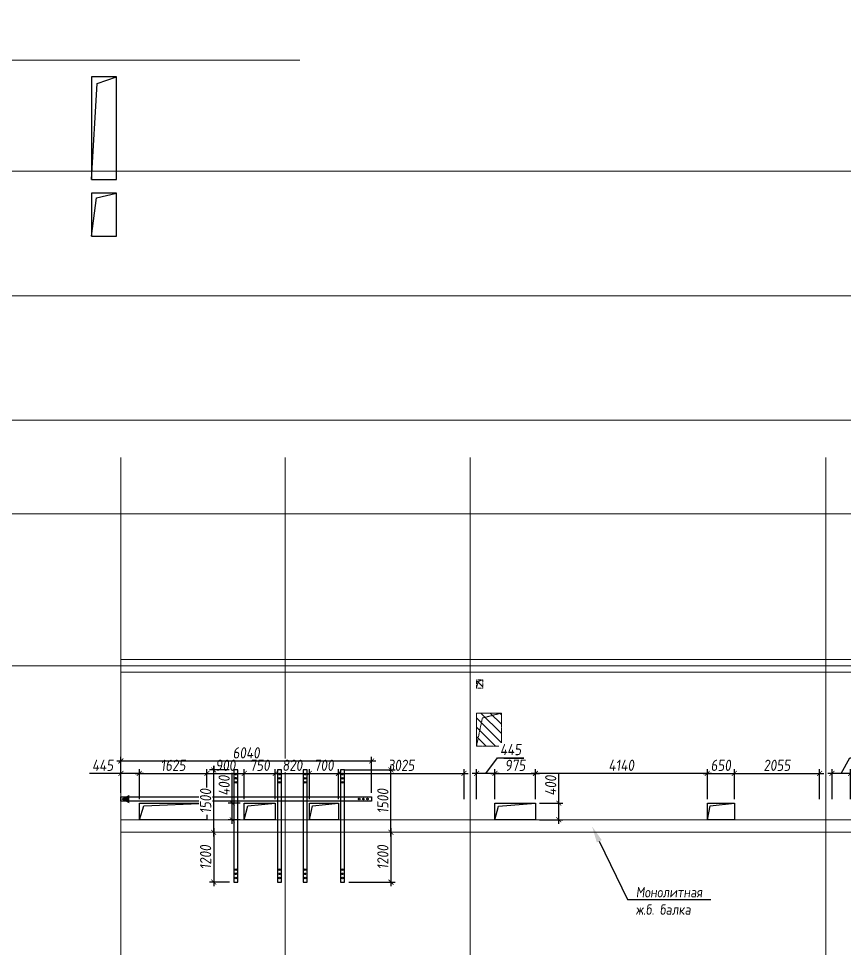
# Model space of a CAD drawing. Header units: millimetres. Extents: x -233751 to 529254, y -907864 to 285890.
# Drawn here: x 72773 to 92665, y 75881 to 98276 of the extents above; entities that cross this region are included whole.
import ezdxf
from ezdxf import colors
from ezdxf.entities.mleader import LeaderData, LeaderLine
from ezdxf.math import Vec2, Vec3

# ---------------------------------------------------------------- set-up
doc = ezdxf.new("R2010")
doc.units = ezdxf.units.MM
doc.linetypes.add('ADSK_Штриховая_ш2 п1', pattern=[3, 2, -1])
doc.linetypes.add('осевая', pattern=[2, 1.25, -0.25, 0.25, -0.25])
doc.layers.get('0').update_dxf_attribs({"lineweight": 30})
doc.layers.get('Defpoints').update_dxf_attribs({"lineweight": 0})
for name, color, linetype, lineweight in [('КР_БалкиЖБ', 7, 'ADSK_Штриховая_ш2 п1', 5), ('КР_Металл', 3, 'Continuous', 30), ('КР_Новые отверстия', 5, 'Continuous', 30), ('КР_Оси', 7, 'Continuous', 5), ('КР_Размеры отверстия', 7, 'Continuous', 5), ('КР_Размеры усиление', 1, 'Continuous', 5), ('КР_Сущ отверстия', 6, 'Continuous', 15), ('КР_Тонкая', 250, 'Continuous', 0)]:
    doc.layers.add(name, color=color, linetype=linetype, lineweight=lineweight)
doc.styles.add('ISOCPEUR', font='isocpeur.ttf', dxfattribs={"width": 0.85, "oblique": 7})
doc.dimstyles.new('R_100', dxfattribs={"dimtxt": 270, "dimasz": 120, "dimexe": 100, "dimexo": 100, "dimgap": 60, "dimtad": 1, "dimdec": 0, "dimrnd": 5, "dimzin": 0, "dimdsep": 46, "dimtxsty": 'ISOCPEUR', "dimblk": 'ARCHTICK', "dimcen": 0, "dimdle": 100, "dimclrd": 256, "dimclre": 256, "dimclrt": 256, "dimadec": 0, "dimazin": 0, "dimtfac": 2, "dimtdec": 0, "dimtmove": 0, "dimatfit": 3, "dimfxl": 1, "dimtvp": 3, "dimtfill": 1, "dimtolj": 1, "dimtzin": 0, "dimarcsym": 0})

# ---------------------------------------------------------------- blocks, each defined once
blk = doc.blocks.new('*U2031')
at = {"color": 0, "linetype": 'Continuous', "lineweight": -2}
blk.add_wipeout([(0, 0), (543, 0), (1087, 0), (1630, 0), (2173, 0), (2716, 0), (3260, 0), (3803, 0), (4346, 0), (4889, 0), (5433, 0), (5976, 0), (6519, 0), (7062, 0), (7606, 0), (8149, 0), (8692, 0), (9235, 0), (9779, 0), (10322, 0), (10865, 0), (10871, 25), (10878, 50), (10884, 75), (10890, 100), (10896, 125), (10903, 150), (10909, 175), (10915, 200), (10921, 225), (10928, 250), (10934, 275), (10940, 300), (10946, 325), (10953, 350), (10959, 375), (10965, 400), (10971, 425), (10978, 450), (10984, 475), (10990, 500), (11003, 450), (11015, 400), (11028, 350), (11040, 300), (11053, 250), (11065, 200), (11078, 150), (11090, 100), (11103, 50), (11115, 0), (11128, -50), (11140, -100), (11153, -150), (11165, -200), (11178, -250), (11190, -300), (11203, -350), (11215, -400), (11228, -450), (11240, -500), (11246, -475), (11253, -450), (11259, -425), (11265, -400), (11271, -375), (11278, -350), (11284, -325), (11290, -300), (11296, -275), (11303, -250), (11309, -225), (11315, -200), (11321, -175), (11328, -150), (11334, -125), (11340, -100), (11346, -75), (11353, -50), (11359, -25), (11365, 0), (11908, 0), (12452, 0), (12995, 0), (13538, 0), (14081, 0), (14625, 0), (15168, 0), (15711, 0), (16254, 0), (16798, 0), (17341, 0), (17884, 0), (18427, 0), (18971, 0), (19514, 0), (20057, 0), (20600, 0), (21144, 0), (21687, 0), (22230, 0), (22230, 1000), (0, 1000)], dxfattribs=at)
blk.add_lwpolyline([(-200, 0), (0, 0), (10865, 0), (10990, 500), (11240, -500), (11365, 0), (22230, 0), (22430, 0)], dxfattribs=at)
blk = doc.blocks.new('*U2037')
at = {"color": 0, "linetype": 'ByBlock', "lineweight": -2, "ltscale": 10}
blk.add_line((0, 0), (-74924, 0), dxfattribs=at)
blk = doc.blocks.new('*U2038')
at = {"color": 0, "linetype": 'ByBlock', "lineweight": -2, "ltscale": 10}
blk.add_line((0, 0), (-74924, 0), dxfattribs=at)
blk = doc.blocks.new('*U2039')
at = {"color": 0, "linetype": 'ByBlock', "lineweight": -2, "ltscale": 10}
blk.add_line((0, 0), (-74924, 0), dxfattribs=at)
blk = doc.blocks.new('*U2040')
at = {"color": 0, "linetype": 'ByBlock', "lineweight": -2, "ltscale": 10}
blk.add_line((0, 0), (-74924, 0), dxfattribs=at)
blk = doc.blocks.new('*U2041')
at = {"color": 0, "linetype": 'ByBlock', "lineweight": -2, "ltscale": 10}
blk.add_line((0, 0), (-74924, 0), dxfattribs=at)
blk = doc.blocks.new('*U2046')
at = {"color": 0, "linetype": 'ByBlock', "lineweight": -2, "ltscale": 10}
blk.add_line((0, 0), (0, -34307), dxfattribs=at)
blk = doc.blocks.new('*U2047')
at = {"color": 0, "linetype": 'ByBlock', "lineweight": -2, "ltscale": 10}
blk.add_line((0, 0), (0, -34307), dxfattribs=at)
blk = doc.blocks.new('*U2048')
at = {"color": 0, "linetype": 'ByBlock', "lineweight": -2, "ltscale": 10}
blk.add_line((0, 0), (0, -34307), dxfattribs=at)
blk = doc.blocks.new('*U2049')
at = {"color": 0, "linetype": 'ByBlock', "lineweight": -2, "ltscale": 10}
blk.add_line((0, 0), (0, -34307), dxfattribs=at)
blk = doc.blocks.new('_ArchTick')
at = {"color": 0, "linetype": 'ByBlock', "const_width": 0.15}
blk.add_lwpolyline([(-0.5, -0.5), (0.5, 0.5)], dxfattribs=at)
blk = doc.blocks.new('*D895')
at = {"layer": 'Defpoints', "color": 0, "transparency": 16777216}
for p in [(77307, 80096), (75682, 79377), (77307, 79377)]:
    blk.add_point(p, dxfattribs=at)
at = {"layer": 'КР_Размеры отверстия', "lineweight": -2, "transparency": 16777216}
for p, q in [((75682, 79477), (75682, 80196)), ((77307, 79477), (77307, 80196)), ((75582, 80096), (77407, 80096))]:
    blk.add_line(p, q, dxfattribs=at)
at = {"layer": 'КР_Размеры отверстия', "lineweight": -2, "transparency": 16777216, "xscale": 120, "yscale": 120, "zscale": 120, "rotation": 180}
blk.add_blockref('_ArchTick', (75682, 80096), dxfattribs=at)
at = {"layer": 'КР_Размеры отверстия', "lineweight": -2, "transparency": 16777216, "xscale": 120, "yscale": 120, "zscale": 120}
blk.add_blockref('_ArchTick', (77307, 80096), dxfattribs=at)
at = {"layer": 'КР_Размеры отверстия', "transparency": 16777216, "insert": (76495, 80291), "char_height": 270, "attachment_point": 5, "style": 'ISOCPEUR', "bg_fill": 3, "box_fill_scale": 1.1, "bg_fill_color": 256, "bg_fill_true_color": 13158600, "bg_fill_transparency": 0}
blk.add_mtext('\\A1;1625', dxfattribs=at)
blk = doc.blocks.new('*D896')
at = {"layer": 'Defpoints', "color": 0, "transparency": 16777216}
for p in [(78207, 80096), (77307, 79377), (78207, 79378)]:
    blk.add_point(p, dxfattribs=at)
at = {"layer": 'КР_Размеры отверстия', "lineweight": -2, "transparency": 16777216}
for p, q in [((77307, 79477), (77307, 80196)), ((78207, 79478), (78207, 80196)), ((77207, 80096), (78307, 80096))]:
    blk.add_line(p, q, dxfattribs=at)
at = {"layer": 'КР_Размеры отверстия', "lineweight": -2, "transparency": 16777216, "xscale": 120, "yscale": 120, "zscale": 120, "rotation": 180}
blk.add_blockref('_ArchTick', (77307, 80096), dxfattribs=at)
at = {"layer": 'КР_Размеры отверстия', "lineweight": -2, "transparency": 16777216, "xscale": 120, "yscale": 120, "zscale": 120}
blk.add_blockref('_ArchTick', (78207, 80096), dxfattribs=at)
at = {"layer": 'КР_Размеры отверстия', "transparency": 16777216, "insert": (77757, 80291), "char_height": 270, "attachment_point": 5, "style": 'ISOCPEUR', "bg_fill": 3, "box_fill_scale": 1.1, "bg_fill_color": 256, "bg_fill_true_color": 13158600, "bg_fill_transparency": 0}
blk.add_mtext('\\A1;900', dxfattribs=at)
blk = doc.blocks.new('*D897')
at = {"layer": 'Defpoints', "color": 0, "transparency": 16777216}
for p in [(78207, 79378), (78957, 79378)]:
    blk.add_point(p, dxfattribs=at)
at = {"layer": 'КР_Размеры отверстия', "lineweight": -2, "transparency": 16777216}
for p, q in [((78207, 79478), (78207, 80196)), ((78957, 79478), (78957, 80196)), ((78107, 80096), (79057, 80096))]:
    blk.add_line(p, q, dxfattribs=at)
at = {"layer": 'КР_Размеры отверстия', "lineweight": -2, "transparency": 16777216, "xscale": 120, "yscale": 120, "zscale": 120, "rotation": 180}
blk.add_blockref('_ArchTick', (78207, 80096), dxfattribs=at)
at = {"layer": 'КР_Размеры отверстия', "lineweight": -2, "transparency": 16777216, "xscale": 120, "yscale": 120, "zscale": 120}
blk.add_blockref('_ArchTick', (78957, 80096), dxfattribs=at)
at = {"layer": 'КР_Размеры отверстия', "transparency": 16777216, "insert": (78582, 80291), "char_height": 270, "attachment_point": 5, "style": 'ISOCPEUR', "bg_fill": 3, "box_fill_scale": 1.1, "bg_fill_color": 256, "bg_fill_true_color": 13158600, "bg_fill_transparency": 0}
blk.add_mtext('\\A1;750', dxfattribs=at)
at = {"layer": 'Defpoints', "color": 0, "transparency": 16777216}
blk.add_point((78957, 80096), dxfattribs=at)
blk = doc.blocks.new('*D898')
at = {"layer": 'Defpoints', "color": 0, "transparency": 16777216}
for p in [(79777, 80096), (78957, 79378), (79777, 79378)]:
    blk.add_point(p, dxfattribs=at)
at = {"layer": 'КР_Размеры отверстия', "lineweight": -2, "transparency": 16777216}
for p, q in [((78957, 79478), (78957, 80196)), ((79777, 79478), (79777, 80196)), ((78857, 80096), (79877, 80096))]:
    blk.add_line(p, q, dxfattribs=at)
at = {"layer": 'КР_Размеры отверстия', "lineweight": -2, "transparency": 16777216, "xscale": 120, "yscale": 120, "zscale": 120, "rotation": 180}
blk.add_blockref('_ArchTick', (78957, 80096), dxfattribs=at)
at = {"layer": 'КР_Размеры отверстия', "lineweight": -2, "transparency": 16777216, "xscale": 120, "yscale": 120, "zscale": 120}
blk.add_blockref('_ArchTick', (79777, 80096), dxfattribs=at)
at = {"layer": 'КР_Размеры отверстия', "transparency": 16777216, "insert": (79367, 80291), "char_height": 270, "attachment_point": 5, "style": 'ISOCPEUR', "bg_fill": 3, "box_fill_scale": 1.1, "bg_fill_color": 256, "bg_fill_true_color": 13158600, "bg_fill_transparency": 0}
blk.add_mtext('\\A1;820', dxfattribs=at)
blk = doc.blocks.new('*D899')
at = {"layer": 'Defpoints', "color": 0, "transparency": 16777216}
for p in [(79777, 79378), (80477, 79378)]:
    blk.add_point(p, dxfattribs=at)
at = {"layer": 'КР_Размеры отверстия', "lineweight": -2, "transparency": 16777216}
for p, q in [((79777, 79478), (79777, 80196)), ((80477, 79478), (80477, 80196)), ((79677, 80096), (80577, 80096))]:
    blk.add_line(p, q, dxfattribs=at)
at = {"layer": 'КР_Размеры отверстия', "lineweight": -2, "transparency": 16777216, "xscale": 120, "yscale": 120, "zscale": 120, "rotation": 180}
blk.add_blockref('_ArchTick', (79777, 80096), dxfattribs=at)
at = {"layer": 'КР_Размеры отверстия', "lineweight": -2, "transparency": 16777216, "xscale": 120, "yscale": 120, "zscale": 120}
blk.add_blockref('_ArchTick', (80477, 80096), dxfattribs=at)
at = {"layer": 'КР_Размеры отверстия', "transparency": 16777216, "insert": (80127, 80291), "char_height": 270, "attachment_point": 5, "style": 'ISOCPEUR', "bg_fill": 3, "box_fill_scale": 1.1, "bg_fill_color": 256, "bg_fill_true_color": 13158600, "bg_fill_transparency": 0}
blk.add_mtext('\\A1;700', dxfattribs=at)
at = {"layer": 'Defpoints', "color": 0, "transparency": 16777216}
blk.add_point((80477, 80096), dxfattribs=at)
blk = doc.blocks.new('*D900')
at = {"layer": 'Defpoints', "color": 0, "transparency": 16777216}
for p in [(83502, 80096), (80477, 79378), (83502, 79378)]:
    blk.add_point(p, dxfattribs=at)
at = {"layer": 'КР_Размеры отверстия', "lineweight": -2, "transparency": 16777216}
for p, q in [((80477, 79478), (80477, 80196)), ((83502, 79478), (83502, 80196)), ((80377, 80096), (83602, 80096))]:
    blk.add_line(p, q, dxfattribs=at)
at = {"layer": 'КР_Размеры отверстия', "lineweight": -2, "transparency": 16777216, "xscale": 120, "yscale": 120, "zscale": 120, "rotation": 180}
blk.add_blockref('_ArchTick', (80477, 80096), dxfattribs=at)
at = {"layer": 'КР_Размеры отверстия', "lineweight": -2, "transparency": 16777216, "xscale": 120, "yscale": 120, "zscale": 120}
blk.add_blockref('_ArchTick', (83502, 80096), dxfattribs=at)
at = {"layer": 'КР_Размеры отверстия', "transparency": 16777216, "insert": (81990, 80291), "char_height": 270, "attachment_point": 5, "style": 'ISOCPEUR', "bg_fill": 3, "box_fill_scale": 1.1, "bg_fill_color": 256, "bg_fill_true_color": 13158600, "bg_fill_transparency": 0}
blk.add_mtext('\\A1;3025', dxfattribs=at)
blk = doc.blocks.new('*D901')
at = {"layer": 'Defpoints', "color": 0, "transparency": 16777216}
for p in [(85222, 80096), (84247, 79378), (85222, 79378)]:
    blk.add_point(p, dxfattribs=at)
at = {"layer": 'КР_Размеры отверстия', "lineweight": -2, "transparency": 16777216}
for p, q in [((84247, 79478), (84247, 80196)), ((85222, 79478), (85222, 80196)), ((84147, 80096), (85322, 80096))]:
    blk.add_line(p, q, dxfattribs=at)
at = {"layer": 'КР_Размеры отверстия', "lineweight": -2, "transparency": 16777216, "xscale": 120, "yscale": 120, "zscale": 120, "rotation": 180}
blk.add_blockref('_ArchTick', (84247, 80096), dxfattribs=at)
at = {"layer": 'КР_Размеры отверстия', "lineweight": -2, "transparency": 16777216, "xscale": 120, "yscale": 120, "zscale": 120}
blk.add_blockref('_ArchTick', (85222, 80096), dxfattribs=at)
at = {"layer": 'КР_Размеры отверстия', "transparency": 16777216, "insert": (84735, 80291), "char_height": 270, "attachment_point": 5, "style": 'ISOCPEUR', "bg_fill": 3, "box_fill_scale": 1.1, "bg_fill_color": 256, "bg_fill_true_color": 13158600, "bg_fill_transparency": 0}
blk.add_mtext('\\A1;975', dxfattribs=at)
blk = doc.blocks.new('*D902')
at = {"layer": 'Defpoints', "color": 0, "transparency": 16777216}
for p in [(85222, 80096), (85222, 79378), (89364, 79378)]:
    blk.add_point(p, dxfattribs=at)
at = {"layer": 'КР_Размеры отверстия', "lineweight": -2, "transparency": 16777216}
for p, q in [((85222, 79478), (85222, 80196)), ((89364, 79478), (89364, 80196)), ((89464, 80096), (85122, 80096))]:
    blk.add_line(p, q, dxfattribs=at)
at = {"layer": 'КР_Размеры отверстия', "lineweight": -2, "transparency": 16777216, "xscale": 120, "yscale": 120, "zscale": 120, "rotation": 180}
blk.add_blockref('_ArchTick', (85222, 80096), dxfattribs=at)
at = {"layer": 'КР_Размеры отверстия', "lineweight": -2, "transparency": 16777216, "xscale": 120, "yscale": 120, "zscale": 120}
blk.add_blockref('_ArchTick', (89364, 80096), dxfattribs=at)
at = {"layer": 'КР_Размеры отверстия', "transparency": 16777216, "insert": (87293, 80291), "char_height": 270, "attachment_point": 5, "style": 'ISOCPEUR', "bg_fill": 3, "box_fill_scale": 1.1, "bg_fill_color": 256, "bg_fill_true_color": 13158600, "bg_fill_transparency": 0}
blk.add_mtext('\\A1;4140', dxfattribs=at)
blk = doc.blocks.new('*D903')
at = {"layer": 'Defpoints', "color": 0, "transparency": 16777216}
for p in [(89364, 79378), (90014, 79378)]:
    blk.add_point(p, dxfattribs=at)
at = {"layer": 'КР_Размеры отверстия', "lineweight": -2, "transparency": 16777216}
for p, q in [((89364, 79478), (89364, 80196)), ((90014, 79478), (90014, 80196)), ((89264, 80096), (90114, 80096))]:
    blk.add_line(p, q, dxfattribs=at)
at = {"layer": 'КР_Размеры отверстия', "lineweight": -2, "transparency": 16777216, "xscale": 120, "yscale": 120, "zscale": 120, "rotation": 180}
blk.add_blockref('_ArchTick', (89364, 80096), dxfattribs=at)
at = {"layer": 'КР_Размеры отверстия', "lineweight": -2, "transparency": 16777216, "xscale": 120, "yscale": 120, "zscale": 120}
blk.add_blockref('_ArchTick', (90014, 80096), dxfattribs=at)
at = {"layer": 'КР_Размеры отверстия', "transparency": 16777216, "insert": (89689, 80291), "char_height": 270, "attachment_point": 5, "style": 'ISOCPEUR', "bg_fill": 3, "box_fill_scale": 1.1, "bg_fill_color": 256, "bg_fill_true_color": 13158600, "bg_fill_transparency": 0}
blk.add_mtext('\\A1;650', dxfattribs=at)
at = {"layer": 'Defpoints', "color": 0, "transparency": 16777216}
blk.add_point((90014, 80096), dxfattribs=at)
blk = doc.blocks.new('*D904')
at = {"layer": 'Defpoints', "color": 0, "transparency": 16777216}
for p in [(92067, 80096), (90014, 79378), (92067, 79378)]:
    blk.add_point(p, dxfattribs=at)
at = {"layer": 'КР_Размеры отверстия', "lineweight": -2, "transparency": 16777216}
for p, q in [((90014, 79478), (90014, 80196)), ((92067, 79478), (92067, 80196)), ((89914, 80096), (92167, 80096))]:
    blk.add_line(p, q, dxfattribs=at)
at = {"layer": 'КР_Размеры отверстия', "lineweight": -2, "transparency": 16777216, "xscale": 120, "yscale": 120, "zscale": 120, "rotation": 180}
blk.add_blockref('_ArchTick', (90014, 80096), dxfattribs=at)
at = {"layer": 'КР_Размеры отверстия', "lineweight": -2, "transparency": 16777216, "xscale": 120, "yscale": 120, "zscale": 120}
blk.add_blockref('_ArchTick', (92067, 80096), dxfattribs=at)
at = {"layer": 'КР_Размеры отверстия', "transparency": 16777216, "insert": (91041, 80291), "char_height": 270, "attachment_point": 5, "style": 'ISOCPEUR', "bg_fill": 3, "box_fill_scale": 1.1, "bg_fill_color": 256, "bg_fill_true_color": 13158600, "bg_fill_transparency": 0}
blk.add_mtext('\\A1;2055', dxfattribs=at)
blk = doc.blocks.new('*D970')
at = {"layer": 'Defpoints', "color": 0, "transparency": 16777216}
for p in [(75237, 80096), (75237, 80096), (75682, 79377)]:
    blk.add_point(p, dxfattribs=at)
at = {"layer": 'КР_Размеры отверстия', "lineweight": -2, "transparency": 16777216}
for p, q in [((75682, 79477), (75682, 80196)), ((75237, 80096), (74482, 80096)), ((75782, 80096), (75237, 80096))]:
    blk.add_line(p, q, dxfattribs=at)
at = {"layer": 'КР_Размеры отверстия', "lineweight": -2, "transparency": 16777216, "xscale": 120, "yscale": 120, "zscale": 120, "rotation": 180}
blk.add_blockref('_ArchTick', (75237, 80096), dxfattribs=at)
at = {"layer": 'КР_Размеры отверстия', "lineweight": -2, "transparency": 16777216, "xscale": 120, "yscale": 120, "zscale": 120}
blk.add_blockref('_ArchTick', (75682, 80096), dxfattribs=at)
at = {"layer": 'КР_Размеры отверстия', "transparency": 16777216, "insert": (74800, 80291), "char_height": 270, "attachment_point": 5, "style": 'ISOCPEUR', "bg_fill": 3, "box_fill_scale": 1.1, "bg_fill_color": 256, "bg_fill_true_color": 13158600, "bg_fill_transparency": 0}
blk.add_mtext('\\A1;445', dxfattribs=at)
blk = doc.blocks.new('*D971')
at = {"layer": 'Defpoints', "color": 0, "transparency": 16777216}
for p in [(83802, 80096), (83802, 79378), (84247, 79378)]:
    blk.add_point(p, dxfattribs=at)
at = {"layer": 'КР_Размеры отверстия', "lineweight": -2, "transparency": 16777216}
for p, q in [((84025, 80096), (84310, 80475)), ((84310, 80475), (84945, 80475)), ((83802, 79478), (83802, 80196)), ((84247, 79478), (84247, 80196)), ((84347, 80096), (83702, 80096))]:
    blk.add_line(p, q, dxfattribs=at)
at = {"layer": 'КР_Размеры отверстия', "lineweight": -2, "transparency": 16777216, "xscale": 120, "yscale": 120, "zscale": 120, "rotation": 180}
blk.add_blockref('_ArchTick', (83802, 80096), dxfattribs=at)
at = {"layer": 'КР_Размеры отверстия', "lineweight": -2, "transparency": 16777216, "xscale": 120, "yscale": 120, "zscale": 120}
blk.add_blockref('_ArchTick', (84247, 80096), dxfattribs=at)
at = {"layer": 'КР_Размеры отверстия', "transparency": 16777216, "insert": (84627, 80670), "char_height": 270, "attachment_point": 5, "style": 'ISOCPEUR', "bg_fill": 3, "box_fill_scale": 1.1, "bg_fill_color": 256, "bg_fill_true_color": 13158600, "bg_fill_transparency": 0}
blk.add_mtext('\\A1;445', dxfattribs=at)
blk = doc.blocks.new('*D972')
at = {"layer": 'Defpoints', "color": 0, "transparency": 16777216}
for p in [(92367, 80096), (92367, 79378), (92812, 79378)]:
    blk.add_point(p, dxfattribs=at)
at = {"layer": 'КР_Размеры отверстия', "lineweight": -2, "transparency": 16777216}
for p, q in [((92590, 80096), (92792, 80475)), ((92792, 80475), (93427, 80475)), ((92367, 79478), (92367, 80196)), ((92812, 79478), (92812, 80196)), ((92912, 80096), (92267, 80096))]:
    blk.add_line(p, q, dxfattribs=at)
at = {"layer": 'КР_Размеры отверстия', "lineweight": -2, "transparency": 16777216, "xscale": 120, "yscale": 120, "zscale": 120, "rotation": 180}
blk.add_blockref('_ArchTick', (92367, 80096), dxfattribs=at)
at = {"layer": 'КР_Размеры отверстия', "lineweight": -2, "transparency": 16777216, "xscale": 120, "yscale": 120, "zscale": 120}
blk.add_blockref('_ArchTick', (92812, 80096), dxfattribs=at)
at = {"layer": 'КР_Размеры отверстия', "transparency": 16777216, "insert": (93110, 80670), "char_height": 270, "attachment_point": 5, "style": 'ISOCPEUR', "bg_fill": 3, "box_fill_scale": 1.1, "bg_fill_color": 256, "bg_fill_true_color": 13158600, "bg_fill_transparency": 0}
blk.add_mtext('\\A1;445', dxfattribs=at)
blk = doc.blocks.new('*D977')
at = {"layer": 'Defpoints', "color": 0, "transparency": 16777216}
for p in [(85222, 79378), (85785, 79378), (85222, 78978)]:
    blk.add_point(p, dxfattribs=at)
at = {"layer": 'КР_Размеры отверстия', "lineweight": -2, "transparency": 16777216}
for p, q in [((85785, 79378), (85785, 80111)), ((85322, 79378), (85885, 79378)), ((85785, 78878), (85785, 79378)), ((85322, 78978), (85885, 78978))]:
    blk.add_line(p, q, dxfattribs=at)
at = {"layer": 'КР_Размеры отверстия', "lineweight": -2, "transparency": 16777216, "xscale": 120, "yscale": 120, "zscale": 120}
for p, rotation in [((85785, 79378), 90), ((85785, 78978), 270)]:
    blk.add_blockref('_ArchTick', p, dxfattribs=dict(at, rotation=rotation))
at = {"layer": 'КР_Размеры отверстия', "transparency": 16777216, "insert": (85590, 79805), "char_height": 270, "attachment_point": 5, "rotation": 90, "style": 'ISOCPEUR', "bg_fill": 3, "box_fill_scale": 1.1, "bg_fill_color": 256, "bg_fill_true_color": 13158600, "bg_fill_transparency": 0}
blk.add_mtext('\\A1;400', dxfattribs=at)
blk = doc.blocks.new('*D978')
at = {"layer": 'Defpoints', "color": 0, "transparency": 16777216}
for p in [(77919, 79378), (78207, 79378), (78207, 78978)]:
    blk.add_point(p, dxfattribs=at)
at = {"layer": 'КР_Размеры отверстия', "lineweight": -2, "transparency": 16777216}
for p, q in [((77919, 79378), (77919, 80111)), ((78107, 79378), (77819, 79378)), ((77919, 78878), (77919, 79378)), ((78107, 78978), (77819, 78978))]:
    blk.add_line(p, q, dxfattribs=at)
at = {"layer": 'КР_Размеры отверстия', "lineweight": -2, "transparency": 16777216, "xscale": 120, "yscale": 120, "zscale": 120}
for p, rotation in [((77919, 79378), 90), ((77919, 78978), 270)]:
    blk.add_blockref('_ArchTick', p, dxfattribs=dict(at, rotation=rotation))
at = {"layer": 'КР_Размеры отверстия', "transparency": 16777216, "insert": (77724, 79805), "char_height": 270, "attachment_point": 5, "rotation": 90, "style": 'ISOCPEUR', "bg_fill": 3, "box_fill_scale": 1.1, "bg_fill_color": 256, "bg_fill_true_color": 13158600, "bg_fill_transparency": 0}
blk.add_mtext('\\A1;400', dxfattribs=at)
blk = doc.blocks.new('*D1287')
at = {"layer": 'Defpoints', "color": 0, "transparency": 16777216}
for p in [(81277, 80396), (75237, 79528), (81277, 79528)]:
    blk.add_point(p, dxfattribs=at)
at = {"layer": 'КР_Размеры усиление', "color": 1, "lineweight": -2, "transparency": 16777216}
for p, q in [((75237, 79628), (75237, 80496)), ((81277, 79628), (81277, 80496)), ((75137, 80396), (81377, 80396))]:
    blk.add_line(p, q, dxfattribs=at)
at = {"layer": 'КР_Размеры усиление', "color": 1, "lineweight": -2, "transparency": 16777216, "xscale": 120, "yscale": 120, "zscale": 120, "rotation": 180}
blk.add_blockref('_ArchTick', (75237, 80396), dxfattribs=at)
at = {"layer": 'КР_Размеры усиление', "color": 1, "lineweight": -2, "transparency": 16777216, "xscale": 120, "yscale": 120, "zscale": 120}
blk.add_blockref('_ArchTick', (81277, 80396), dxfattribs=at)
at = {"layer": 'КР_Размеры усиление', "color": 1, "transparency": 16777216, "insert": (78257, 80591), "char_height": 270, "attachment_point": 5, "style": 'ISOCPEUR', "bg_fill": 3, "box_fill_scale": 1.1, "bg_fill_color": 256, "bg_fill_true_color": 13158600, "bg_fill_transparency": 0}
blk.add_mtext('\\A1;6040', dxfattribs=at)
blk = doc.blocks.new('*D1296')
at = {"layer": 'Defpoints', "color": 0, "transparency": 16777216}
for p in [(77473, 80179), (77942, 80179), (77473, 78678)]:
    blk.add_point(p, dxfattribs=at)
at = {"layer": 'КР_Размеры усиление', "color": 3, "lineweight": -2, "transparency": 16777216}
for p, q in [((77842, 80179), (77373, 80179)), ((77473, 78578), (77473, 80279))]:
    blk.add_line(p, q, dxfattribs=at)
at = {"layer": 'КР_Размеры усиление', "color": 3, "lineweight": -2, "transparency": 16777216, "xscale": 120, "yscale": 120, "zscale": 120}
for p, rotation in [((77473, 80179), 90), ((77473, 78678), 270)]:
    blk.add_blockref('_ArchTick', p, dxfattribs=dict(at, rotation=rotation))
at = {"layer": 'КР_Размеры усиление', "color": 3, "transparency": 16777216, "insert": (77278, 79429), "char_height": 270, "attachment_point": 5, "rotation": 90, "style": 'ISOCPEUR', "bg_fill": 3, "box_fill_scale": 1.1, "bg_fill_color": 256, "bg_fill_true_color": 13158600, "bg_fill_transparency": 0}
blk.add_mtext('\\A1;1500', dxfattribs=at)
blk = doc.blocks.new('*D1297')
at = {"layer": 'Defpoints', "color": 0, "transparency": 16777216}
for p in [(80512, 80179), (81743, 80179), (81743, 78678)]:
    blk.add_point(p, dxfattribs=at)
at = {"layer": 'КР_Размеры усиление', "color": 3, "lineweight": -2, "transparency": 16777216}
for p, q in [((80612, 80179), (81843, 80179)), ((81743, 78578), (81743, 80279))]:
    blk.add_line(p, q, dxfattribs=at)
at = {"layer": 'КР_Размеры усиление', "color": 3, "lineweight": -2, "transparency": 16777216, "xscale": 120, "yscale": 120, "zscale": 120}
for p, rotation in [((81743, 80179), 90), ((81743, 78678), 270)]:
    blk.add_blockref('_ArchTick', p, dxfattribs=dict(at, rotation=rotation))
at = {"layer": 'КР_Размеры усиление', "color": 3, "transparency": 16777216, "insert": (81548, 79429), "char_height": 270, "attachment_point": 5, "rotation": 90, "style": 'ISOCPEUR', "bg_fill": 3, "box_fill_scale": 1.1, "bg_fill_color": 256, "bg_fill_true_color": 13158600, "bg_fill_transparency": 0}
blk.add_mtext('\\A1;1500', dxfattribs=at)
blk = doc.blocks.new('*D1300')
at = {"layer": 'Defpoints', "color": 0, "transparency": 16777216}
for p in [(81743, 78678), (80627, 77477), (81743, 77477)]:
    blk.add_point(p, dxfattribs=at)
at = {"layer": 'КР_Размеры усиление', "color": 3, "lineweight": -2, "transparency": 16777216}
for p, q in [((81743, 78778), (81743, 77377)), ((80727, 77477), (81843, 77477))]:
    blk.add_line(p, q, dxfattribs=at)
at = {"layer": 'КР_Размеры усиление', "color": 3, "lineweight": -2, "transparency": 16777216, "xscale": 120, "yscale": 120, "zscale": 120}
for p, rotation in [((81743, 78678), 90), ((81743, 77477), 270)]:
    blk.add_blockref('_ArchTick', p, dxfattribs=dict(at, rotation=rotation))
at = {"layer": 'КР_Размеры усиление', "color": 3, "transparency": 16777216, "insert": (81548, 78078), "char_height": 270, "attachment_point": 5, "rotation": 90, "style": 'ISOCPEUR', "bg_fill": 3, "box_fill_scale": 1.1, "bg_fill_color": 256, "bg_fill_true_color": 13158600, "bg_fill_transparency": 0}
blk.add_mtext('\\A1;1200', dxfattribs=at)
blk = doc.blocks.new('*D1301')
at = {"layer": 'Defpoints', "color": 0, "transparency": 16777216}
for p in [(77473, 78678), (77473, 77478), (77957, 77478)]:
    blk.add_point(p, dxfattribs=at)
at = {"layer": 'КР_Размеры усиление', "color": 3, "lineweight": -2, "transparency": 16777216}
for p, q in [((77473, 78778), (77473, 77378)), ((77857, 77478), (77373, 77478))]:
    blk.add_line(p, q, dxfattribs=at)
at = {"layer": 'КР_Размеры усиление', "color": 3, "lineweight": -2, "transparency": 16777216, "xscale": 120, "yscale": 120, "zscale": 120}
for p, rotation in [((77473, 78678), 90), ((77473, 77478), 270)]:
    blk.add_blockref('_ArchTick', p, dxfattribs=dict(at, rotation=rotation))
at = {"layer": 'КР_Размеры усиление', "color": 3, "transparency": 16777216, "insert": (77278, 78078), "char_height": 270, "attachment_point": 5, "rotation": 90, "style": 'ISOCPEUR', "bg_fill": 3, "box_fill_scale": 1.1, "bg_fill_color": 256, "bg_fill_true_color": 13158600, "bg_fill_transparency": 0}
blk.add_mtext('\\A1;1200', dxfattribs=at)

msp = doc.modelspace()

# ---------------------------------------------------------------- hatches: boundary and pattern name
at = {"layer": 'КР_Сущ отверстия'}
h = msp.add_hatch(dxfattribs=at)
h.set_pattern_fill('ANSI31', scale=50, angle=90)
h.paths.add_polyline_path([(83952.5, 82350.7), (83802.5, 82350.7), (83802.5, 82150.7), (83952.5, 82150.7)])
h = msp.add_hatch(dxfattribs=at)
h.set_pattern_fill('ANSI31', scale=50, angle=90)
h.paths.add_polyline_path([(84402.5, 81550.7), (83802.5, 81550.7), (83802.5, 80750.7), (84402.5, 80750.7)])

# ---------------------------------------------------------------- linework, layer by layer
at = {"layer": 'КР_БалкиЖБ', "ltscale": 2}
for points in [[(75237.5, 82535.7), (109437.5, 82535.7), (109437.5, 82835.7), (75237.5, 82835.7)], [(75237.5, 78677.5), (109437.5, 78677.5), (109437.5, 78977.5), (75237.5, 78977.5)]]:
    msp.add_lwpolyline(points, close=True, dxfattribs=at)
at = {"layer": 'КР_Металл'}
for centre in [(78007.4, 77777.5), (79057.4, 77777.3), (79677.4, 77777.3), (80577, 77777.3), (78007.4, 77677.5), (78007.4, 77577.5), (79057.4, 77677.3), (79057.4, 77577.3), (79677.4, 77677.3), (79677.4, 77577.3), (80577, 77677.3), (80577, 77577.3)]:
    msp.add_circle(centre, 20, dxfattribs=at)
at = {"layer": 'КР_Новые отверстия'}
for points in [[(74532.9, 93035.7), (75132.4, 93035.7), (75132.4, 94069.6), (74532.9, 94069.6)], [(75682.4, 79377.3), (77307.4, 79377.3), (77307.4, 78978.5), (75682.4, 78978.5)], [(78207.4, 79378.5), (78957.4, 79378.5), (78957.4, 78977.3), (78207.4, 78977.3)], [(79777, 79377.5), (80477, 79377.5), (80477, 78977.5), (79777, 78977.5)], [(84247.4, 79378.5), (85222.4, 79378.5), (85222.4, 78978.5), (84247.4, 78978.5)], [(89363.8, 79377.5), (90013.9, 79377.5), (90013.9, 78977.5), (89363.8, 78977.5)]]:
    msp.add_lwpolyline(points, close=True, dxfattribs=at)
for points in [[(74532.9, 93035.7), (74651.8, 93962.6), (75132.4, 94069.6)], [(75682.4, 78978.5), (75786.7, 79315), (77307.4, 79377.3)], [(78207.4, 78977.3), (78294.8, 79318.1), (78957.4, 79378.5)], [(79777, 78977.5), (79853.1, 79315.1), (80477, 79377.5)], [(84247.4, 78978.5), (84334.7, 79306.9), (85222.4, 79378.5)], [(89363.8, 78977.5), (89432.7, 79312.8), (90013.9, 79377.5)]]:
    msp.add_lwpolyline(points, dxfattribs=at)
at = {"layer": 'КР_Сущ отверстия', "linetype": 'ADSK_Штриховая_ш2 п1', "ltscale": 0.3}
msp.add_lwpolyline([(83802.5, 82350.7), (83952.5, 82350.7), (83952.5, 82150.7), (83802.5, 82150.7)], close=True, dxfattribs=at)
msp.add_lwpolyline([(83802.5, 82150.7), (83843.7, 82312), (83952.5, 82350.7)], dxfattribs=at)
at = {"layer": 'КР_Сущ отверстия', "linetype": 'ADSK_Штриховая_ш2 п1'}
msp.add_lwpolyline([(83802.5, 81550.7), (84402.5, 81550.7), (84402.5, 80750.7), (83802.5, 80750.7)], close=True, dxfattribs=at)
msp.add_lwpolyline([(83802.5, 80750.7), (83944.4, 81429), (84402.5, 81550.7)], dxfattribs=at)

# ---------------------------------------------------------------- block references
at = {"layer": 'КР_Оси', "linetype": 'осевая'}
for name, p in [('*U2041', (129105.9, 94600.7)), ('*U2040', (129105.9, 91600.7)), ('*U2039', (129105.9, 88600.7)), ('*U2046', (75237.5, 87701.9)), ('*U2047', (79192.5, 87701.9)), ('*U2048', (83647.5, 87701.9)), ('*U2049', (92217.5, 87701.9)), ('*U2038', (129105.9, 86350.7)), ('*U2037', (129105.9, 82685.7))]:
    msp.add_blockref(name, p, dxfattribs=at)
at = {"layer": 'КР_Тонкая'}
msp.add_blockref('*U2031', (57121, 97275.8), dxfattribs=at)

# ---------------------------------------------------------------- leaders
ml = msp.add_multileader_mtext('Standard', dxfattribs=at)
ml.set_content('Монолитная\\Pж.б. балка', color=256, style='ISOCPEUR')
ml.set_leader_properties()
ml.build(insert=Vec2(0, 0))
ml.multileader.update_dxf_attribs({"has_dogleg": 0, "text_left_attachment_type": 6, "text_right_attachment_type": 6, "arrow_head_size": 400, "scale": 100})
ctx = ml.context
ctx.base_point, ctx.scale, ctx.char_height, ctx.arrow_head_size, ctx.landing_gap_size, ctx.plane_origin = Vec3(87442.1, 77059.8), 100, 250, 400, 200, Vec3(86586.1, 78821.1)
ctx.left_attachment, ctx.right_attachment = 6, 6
notes = []
notes.append((ctx, [(0, (1, 1, 0), (86642.1, 77059.8), (1, 0), 800, [(0, [(86586.1, 78821.1)], 0, [])])]))
ctx.mtext.insert, ctx.mtext.flow_direction = Vec3(87642.1, 77359.8), 5
for ctx, leaders in notes:
    for number, flags, end, landing, length, lines in leaders:
        leader = LeaderData()
        leader.index, (leader.has_last_leader_line, leader.has_dogleg_vector, leader.attachment_direction) = number, flags
        leader.last_leader_point, leader.dogleg_vector, leader.dogleg_length = Vec3(end), Vec3(landing), length
        for number, points, colour, breaks in lines:
            line = LeaderLine()
            line.index, line.vertices, line.color, line.breaks = number, Vec3.list(points), colors.encode_raw_color(colour), breaks
            leader.lines.append(line)
        ctx.leaders.append(leader)

# ---------------------------------------------------------------- next in the draw order: linework, layer by layer
at = {"layer": 'КР_Новые отверстия'}
msp.add_lwpolyline([(74532.9, 94400.8), (75132.4, 94400.8), (75132.4, 96876.1), (74532.9, 96876.1)], close=True, dxfattribs=at)
msp.add_lwpolyline([(74532.9, 94400.8), (74662.1, 96713.7), (75132.4, 96876.1)], dxfattribs=at)

# ---------------------------------------------------------------- next in the draw order: dimensions: what is measured, and where the dimension line sits
at = {"layer": 'КР_Размеры отверстия'}
for base, p1, p2, picture, middle in [((77307.4, 80096.2), (75682.4, 79377.3), (77307.4, 79377.3), '*D895', (76494.9, 80291.2)), ((85222.4, 80096.2), (84247.4, 79378.5), (85222.4, 79378.5), '*D901', (84734.9, 80291.2))]:
    dim = msp.add_linear_dim(base=base, p1=p1, p2=p2, dimstyle='R_100', override={"dimpost": '\\X'}, dxfattribs=at)
    dim.commit()
    dim.dimension.update_dxf_attribs({"geometry": picture, "text_midpoint": middle})

# ---------------------------------------------------------------- next in the draw order: dimensions: what is measured, and where the dimension line sits
dim = msp.add_linear_dim(base=(75237.5, 80096.2), p1=(75682.4, 79377.3), p2=(75237.5, 80096.2), angle=180, dimstyle='R_100', override={"dimpost": '\\X'}, dxfattribs=at)
dim.commit()
dim.dimension.update_dxf_attribs({"geometry": '*D970', "text_midpoint": (74799.9, 80291.2)})
for base, p1, p2, picture, middle in [((78207.4, 80096.2), (77307.4, 79377.3), (78207.4, 79378.5), '*D896', (77757.4, 80291.2)), ((85222.4, 80096.2), (89363.8, 79377.5), (85222.4, 79378.5), '*D902', (87293.1, 80291.2))]:
    dim = msp.add_linear_dim(base=base, p1=p1, p2=p2, dimstyle='R_100', override={"dimpost": '\\X'}, dxfattribs=at)
    dim.commit()
    dim.dimension.update_dxf_attribs({"geometry": picture, "text_midpoint": middle})

# ---------------------------------------------------------------- next in the draw order: hatches: boundary and pattern name
at = {"layer": 'КР_Металл', "lineweight": 5}
h = msp.add_hatch(color=6, dxfattribs=at)
h.dxf.hatch_style = 1
h.paths.add_polyline_path([(75237.5, 79478.5), (75437.5, 79578.5), (75437.5, 79378.5)])

# ---------------------------------------------------------------- next in the draw order: dimensions: what is measured, and where the dimension line sits
at = {"layer": 'КР_Размеры отверстия'}
for base, p1, p2, picture, middle in [((78957.4, 80096.2), (78207.4, 79378.5), (78957.4, 79378.5), '*D897', (78582.4, 80291.2)), ((90013.9, 80096.2), (89363.8, 79377.5), (90013.9, 79377.5), '*D903', (89688.8, 80291.2))]:
    dim = msp.add_linear_dim(base=base, p1=p1, p2=p2, dimstyle='R_100', override={"dimpost": '\\X'}, dxfattribs=at)
    dim.commit()
    dim.dimension.update_dxf_attribs({"geometry": picture, "text_midpoint": middle})
dim = msp.add_linear_dim(base=(85784.9, 79378.5), p1=(85222.4, 78978.5), p2=(85222.4, 79378.5), angle=90, dimstyle='R_100', override={"dimpost": '\\X'}, dxfattribs=at)
dim.commit()
dim.dimension.update_dxf_attribs({"geometry": '*D977', "text_midpoint": (85589.9, 79804.5)})

# ---------------------------------------------------------------- next in the draw order: dimensions: what is measured, and where the dimension line sits
for base, p1, p2, picture, middle in [((79777, 80096.2), (78957.4, 79378.5), (79777, 79377.5), '*D898', (79367.2, 80291.2)), ((92067.5, 80096.2), (90013.9, 79377.5), (92067.5, 79378.5), '*D904', (91040.7, 80291.2))]:
    dim = msp.add_linear_dim(base=base, p1=p1, p2=p2, dimstyle='R_100', override={"dimpost": '\\X'}, dxfattribs=at)
    dim.commit()
    dim.dimension.update_dxf_attribs({"geometry": picture, "text_midpoint": middle})
dim = msp.add_linear_dim(base=(77918.8, 79378.5), p1=(78207.4, 78977.5), p2=(78207.4, 79378.5), angle=90, dimstyle='R_100', override={"dimpost": '\\X'}, dxfattribs=at)
dim.commit()
dim.dimension.update_dxf_attribs({"geometry": '*D978', "text_midpoint": (77723.8, 79804.5)})

# ---------------------------------------------------------------- next in the draw order: linework, layer by layer
at = {"layer": 'КР_Металл'}
msp.add_lwpolyline([(79107.4, 80179.2), (79007.4, 80179.2), (79007.4, 77477.3), (79107.4, 77477.3)], close=True, dxfattribs=at)
for centre in [(79057.4, 80079.2), (79057.4, 79979.2), (79057.4, 79879.2)]:
    msp.add_circle(centre, 20, dxfattribs=at)

# ---------------------------------------------------------------- next in the draw order: dimensions: what is measured, and where the dimension line sits
at = {"layer": 'КР_Размеры отверстия'}
dim = msp.add_linear_dim(base=(92367.4, 80096.2), p1=(92812.3, 79378.5), p2=(92367.4, 79378.5), dimstyle='R_100', override={"dimpost": '\\X', "dimtmove": 1}, dxfattribs=at)
dim.commit()
dim.dimension.update_dxf_attribs({"geometry": '*D972', "text_midpoint": (92852.3, 80475.5), "dimtype": 160})
dim = msp.add_linear_dim(base=(80477, 80096.2), p1=(79777, 79377.5), p2=(80477, 79377.5), dimstyle='R_100', override={"dimpost": '\\X'}, dxfattribs=at)
dim.commit()
dim.dimension.update_dxf_attribs({"geometry": '*D899', "text_midpoint": (80127, 80291.2)})

# ---------------------------------------------------------------- next in the draw order: dimensions: what is measured, and where the dimension line sits
dim = msp.add_linear_dim(base=(83502.4585, 80096.2276), p1=(80476.9991, 79377.5352), p2=(83502.4585, 79378.4664), dimstyle='R_100', override={"dimpost": '\\X'}, dxfattribs=at)
dim.commit()
dim.dimension.update_dxf_attribs({"geometry": '*D900', "text_midpoint": (81989.7288, 80291.2276)})

# ---------------------------------------------------------------- next in the draw order: linework, layer by layer
at = {"layer": 'КР_Металл', "color": 1}
msp.add_lwpolyline([(81277.5, 79528.5), (81277.5, 79428.5), (75237.5, 79428.5), (75237.5, 79528.5)], close=True, dxfattribs=at)
for centre in [(80977.5, 79478.5), (81077.5, 79478.5), (81177.5, 79478.5)]:
    msp.add_circle(centre, 20, dxfattribs=at)

# ---------------------------------------------------------------- next in the draw order: dimensions: what is measured, and where the dimension line sits
at = {"layer": 'КР_Размеры отверстия'}
dim = msp.add_linear_dim(base=(83802.5, 80096.2), p1=(84247.4, 79378.5), p2=(83802.5, 79378.5), dimstyle='R_100', override={"dimpost": '\\X', "dimtmove": 1}, dxfattribs=at)
dim.commit()
dim.dimension.update_dxf_attribs({"geometry": '*D971', "text_midpoint": (84369.7, 80475.4), "dimtype": 160})

# ---------------------------------------------------------------- next in the draw order: dimensions: what is measured, and where the dimension line sits
at = {"layer": 'КР_Размеры усиление'}
dim = msp.add_aligned_dim(p1=(75237.5, 79528.5), p2=(81277.5, 79528.5), distance=868, dimstyle='R_100', override={"dimpost": '\\X', "dimclrd": 1, "dimclre": 1, "dimclrt": 1}, dxfattribs=at)
dim.commit()
dim.dimension.update_dxf_attribs({"geometry": '*D1287', "text_midpoint": (78257.5, 80591.5)})

# ---------------------------------------------------------------- next in the draw order: linework, layer by layer
at = {"layer": 'КР_Металл'}
for points in [[(78057.4, 80179.4), (77957.4, 80179.4), (77957.4, 77477.5), (78057.4, 77477.5)], [(79727.4, 80179.2), (79627.4, 80179.2), (79627.4, 77477.3), (79727.4, 77477.3)], [(80627, 80179.2), (80527, 80179.2), (80527, 77477.3), (80627, 77477.3)]]:
    msp.add_lwpolyline(points, close=True, dxfattribs=at)
for centre in [(78007.4, 80079.4), (78007.4, 79979.4), (79677.4, 80079.2), (79677.4, 79979.2), (80577, 80079.2), (80577, 79979.2), (78007.4, 79879.4), (79677.4, 79879.2), (80577, 79879.2)]:
    msp.add_circle(centre, 20, dxfattribs=at)

# ---------------------------------------------------------------- next in the draw order: dimensions: what is measured, and where the dimension line sits
at = {"layer": 'КР_Размеры усиление'}
for base, p1, p2, picture, middle in [((77472.5, 80179.4), (77472.5, 78678.5), (77942.5, 80179.4), '*D1296', (77277.5, 79428.9)), ((81743.1, 80179.2), (81743.1, 78678.3), (80512.1, 80179.2), '*D1297', (81548.1, 79428.7))]:
    dim = msp.add_linear_dim(base=base, p1=p1, p2=p2, angle=270, dimstyle='R_100', override={"dimpost": '\\X', "dimclrd": 3, "dimclre": 3, "dimclrt": 3}, dxfattribs=at)
    dim.commit()
    dim.dimension.update_dxf_attribs({"geometry": picture, "text_midpoint": middle})

# ---------------------------------------------------------------- next in the draw order: dimensions: what is measured, and where the dimension line sits
for base, p1, p2, picture, middle in [((77472.5, 77477.5), (77472.5, 78678.5), (77957.4, 77477.5), '*D1301', (77277.5, 78078)), ((81743.1, 77477.3), (81743.1, 78678.3), (80627, 77477.3), '*D1300', (81548.1, 78077.8))]:
    dim = msp.add_linear_dim(base=base, p1=p1, p2=p2, angle=270, dimstyle='R_100', override={"dimpost": '\\X', "dimclrd": 3, "dimclre": 3, "dimclrt": 3, "dimtmove": 1}, dxfattribs=at)
    dim.commit()
    dim.dimension.update_dxf_attribs({"geometry": picture, "text_midpoint": middle})

doc.saveas('drawing.dxf')
